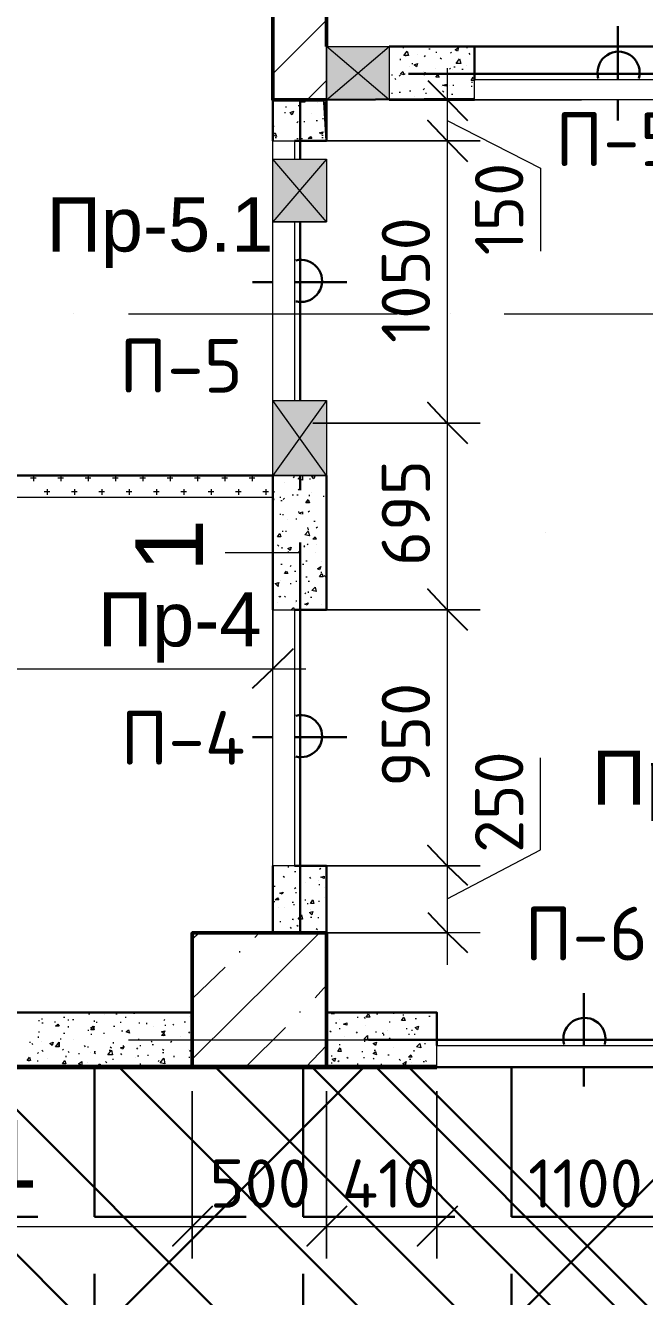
# Model space of a CAD drawing. Header units: millimetres. Extents: x -84737 to 172119, y -43083 to 59399.
# Drawn here: x 12924 to 15227, y 46224 to 50953 of the extents above; entities that cross this region are included whole.
import ezdxf

# ---------------------------------------------------------------- set-up
doc = ezdxf.new("R2010")
doc.units = ezdxf.units.MM
for name, color, linetype, lineweight in [('11) Плинтус ПЛ-2', 70, 'Continuous', 30), ('17) Краска СТ-3.1 стена', 6, 'Continuous', 60), ('19) Краска ПТ-5 потолок', 161, 'Continuous', 30), ('20) Шпакл. баз. фин Стена', 40, 'Continuous', 60), ('22) Шпакл. баз. фин. Потолок', 102, 'Continuous', 30), ('3) Плинутс ПЛ-1', 6, 'Continuous', 30), ('9) Плитка КР-2 600х600', 110, 'Continuous', 30)]:
    doc.layers.add(name, color=color, linetype=linetype, lineweight=lineweight)
for name, color, linetype in [('PDF _Двери', 7, 'Continuous'), ('PDF _Марки', 7, 'Continuous'), ('PDF _Несущие колонны', 7, 'Continuous'), ('PDF _Обобщенные модели', 7, 'Continuous'), ('PDF _Обозначения', 7, 'Continuous'), ('PDF _Окна', 7, 'Continuous'), ('PDF _Оси', 7, 'Continuous'), ('PDF _Перекрытия', 7, 'Continuous'), ('PDF _Размеры-100', 7, 'Continuous'), ('PDF _Стены', 7, 'Continuous'), ('PDF _Текст', 7, 'Continuous'), ('PDF _Элементы узлов', 7, 'Continuous')]:
    doc.layers.add(name, color=color, linetype=linetype)
doc.styles.add('PDF GOSTCommon', font='arial.ttf')
doc.styles.add('PDF ISOCPEUR', font='isocpeur.ttf')

msp = doc.modelspace()

# ---------------------------------------------------------------- hatches: boundary and pattern name
at = {"layer": '19) Краска ПТ-5 потолок'}
h = msp.add_hatch(dxfattribs=at)
h.set_pattern_fill('ANSI34', color=256, scale=80, angle=90)
h.paths.add_polyline_path([(22027.2, 47077.3), (10407.1, 47077.3), (10407.1, 45159.6), (12786.1, 45159.6), (12786.1, 44579.7), (22027.2, 44579.7)])
h.paths.add_polyline_path([(26785.3, 47077.3), (24503.6, 47077.3), (22027.2, 47077.3), (22027.2, 43580.7), (26785.3, 43580.7)])
h.paths.add_polyline_path([(34714, 47077.3), (26785.3, 47077.3), (26785.3, 44579.7), (34714, 44579.7)])
h.paths.add_polyline_path([(30256.5, 49778.1), (24503.6, 49778.1), (24503.6, 47077.3), (30256.5, 47077.3)])
h.paths.add_polyline_path([(44556.2, 47077.3), (39984.4, 47077.3), (34904.5, 47077.3), (34904.5, 44579.7), (44556.2, 44579.7)])
h.paths.add_polyline_path([(44556.2, 49096.5), (41457.5, 49096.5), (41457.5, 49778.1), (39984.4, 49778.1), (39984.4, 47077.3), (44556.2, 47077.3)])
at = {"layer": '22) Шпакл. баз. фин. Потолок'}
h = msp.add_hatch(dxfattribs=at)
h.set_pattern_fill('ANSI37', color=256, scale=333)
h.paths.add_polyline_path([(22027.2, 47077.3), (10407.1, 47077.3), (10407.1, 45159.6), (12786.1, 45159.6), (12786.1, 44579.7), (22027.2, 44579.7)])
h.paths.add_polyline_path([(26785.3, 47077.3), (24503.6, 47077.3), (22027.2, 47077.3), (22027.2, 43580.7), (26785.3, 43580.7)])
h.paths.add_polyline_path([(34714, 47077.3), (26785.3, 47077.3), (26785.3, 44579.7), (34714, 44579.7)])
h.paths.add_polyline_path([(30256.5, 49778.1), (24503.6, 49778.1), (24503.6, 47077.3), (30256.5, 47077.3)])
h.paths.add_polyline_path([(44556.2, 47077.3), (39984.4, 47077.3), (34904.5, 47077.3), (34904.5, 44579.7), (44556.2, 44579.7)])
h.paths.add_polyline_path([(44556.2, 49096.5), (41457.5, 49096.5), (41457.5, 49778.1), (39984.4, 49778.1), (39984.4, 47077.3), (44556.2, 47077.3)])
at = {"layer": '9) Плитка КР-2 600х600'}
h = msp.add_hatch(dxfattribs=at)
h.set_pattern_fill('ANGLE', color=256, scale=111)
h.set_pattern_definition([(0, (0, 0), (0, 775.335), [563.88, -211.455]), (90, (0, 0), (-775.335, 5e-14), [563.88, -211.455])])
h.paths.add_polyline_path([(22027.2, 47077.3), (10407.1, 47077.3), (10407.1, 45159.6), (12786.1, 45159.6), (12786.1, 44579.7), (22027.2, 44579.7)])
h.paths.add_polyline_path([(26785.3, 47077.3), (24503.6, 47077.3), (22027.2, 47077.3), (22027.2, 43580.7), (26785.3, 43580.7)])
h.paths.add_polyline_path([(34714, 47077.3), (26785.3, 47077.3), (26785.3, 44579.7), (34714, 44579.7)])
h.paths.add_polyline_path([(30256.5, 49778.1), (24503.6, 49778.1), (24503.6, 47077.3), (30256.5, 47077.3)])
h.paths.add_polyline_path([(44556.2, 47077.3), (39984.4, 47077.3), (34904.5, 47077.3), (34904.5, 44579.7), (44556.2, 44579.7)])
h.paths.add_polyline_path([(44556.2, 49096.5), (41457.5, 49096.5), (41457.5, 49778.1), (39984.4, 49778.1), (39984.4, 47077.3), (44556.2, 47077.3)])

# ---------------------------------------------------------------- linework, layer by layer
at = {"layer": '11) Плинтус ПЛ-2'}
for points in [[(13844.4, 49278.5), (10411.3, 49278.5), (10407.1, 54273.7), (10606, 54273.7), (10606, 54578.5)], [(13006.3, 54578.5), (13543.9, 54578.5), (13543.9, 54328.7), (13844.4, 54328.7), (13844.4, 50523.1)], [(14043.4, 50523.1), (14034.9, 50667)], [(14043.4, 50675.5), (14589.5, 50679.7)], [(14043.4, 48783.3), (14043.4, 49278.5)], [(14454, 47280.5), (14043.4, 47280.5), (14043.4, 47826.6)]]:
    msp.add_lwpolyline(points, dxfattribs=at)
at = {"layer": '17) Краска СТ-3.1 стена'}
msp.add_lwpolyline([(14454, 47077.3), (10407.1, 47077.3), (10407.1, 46709)], dxfattribs=at)
at = {"layer": '20) Шпакл. баз. фин Стена'}
msp.add_lwpolyline([(14454, 47077.3), (10407.1, 47077.3), (10407.1, 46709)], dxfattribs=at)
at = {"layer": '3) Плинутс ПЛ-1'}
msp.add_lwpolyline([(14454, 47077.3), (10407.1, 47077.3), (10407.1, 46709)], dxfattribs=at)
at = {"layer": '9) Плитка КР-2 600х600'}
msp.add_lwpolyline([(10407.1, 45159.6), (10407.1, 47077.3), (22027.2, 47077.3), (22027.2, 44579.7), (12786.1, 44579.7)], dxfattribs=at)
at = {"layer": 'PDF _Двери', "lineweight": 18}
for points in [[(14593.7, 50751.7), (15643.5, 50751.7), (15643.5, 50675.5), (14593.7, 50675.5)], [(13924.9, 48779), (13924.9, 47826.6), (13844.4, 47826.6), (13844.4, 48779)]]:
    msp.add_lwpolyline(points, close=True, dxfattribs=at)
for points in [[(13844.4, 50455.4), (13844.4, 50523.1), (13924.9, 50523.1), (13924.9, 50455.4)], [(13844.4, 49557.9), (13844.4, 50222.5)], [(13924.9, 50222.5), (13924.9, 49557.9)], [(15554.6, 47077.3), (14454, 47077.3), (14454, 47157.7), (15554.6, 47157.7)]]:
    msp.add_lwpolyline(points, dxfattribs=at)
at = {"layer": 'PDF _Марки', "lineweight": 9}
msp.add_lwpolyline([(13946, 48990.7), (13666.6, 48990.7)], dxfattribs=at)
at = {"layer": 'PDF _Несущие колонны', "lineweight": 50}
msp.add_lwpolyline([(14043.4, 50874.5), (14043.4, 51572.9), (13844.4, 51572.9), (13844.4, 50675.5), (14043.4, 50675.5)], dxfattribs=at)
at = {"layer": 'PDF _Несущие колонны', "lineweight": 9}
for points in [[(13844.4, 50772.9), (14043.4, 50971.8)], [(13971.4, 50675.5), (14043.4, 50747.5)], [(13543.9, 47555.6), (13569.3, 47576.8)], [(13543.9, 47106.9), (14018, 47576.8)], [(13776.7, 47559.9), (13793.6, 47576.8)], [(13721.7, 47504.8), (13721.7, 47509.1)], [(13543.9, 47331.3), (13666.6, 47449.8)], [(14001.1, 47335.5), (14043.4, 47382.1)], [(13946, 47280.5), (13946, 47284.7)], [(13742.8, 47077.3), (13891, 47225.4)], [(13967.2, 47077.3), (14043.4, 47157.7)]]:
    msp.add_lwpolyline(points, dxfattribs=at)
at = {"layer": 'PDF _Несущие колонны', "lineweight": 50}
msp.add_lwpolyline([(14043.4, 47077.3), (14043.4, 47576.8), (13543.9, 47576.8), (13543.9, 47077.3)], close=True, dxfattribs=at)
at = {"layer": 'PDF _Обобщенные модели', "lineweight": 30}
for points in [[(15127.1, 50751.7), (15127.1, 50950.6)], [(15901.8, 50772.9), (14348.2, 50772.9)], [(13946, 50675.5), (13946, 50455.4)], [(15127.1, 50599.3), (15127.1, 50675.5)], [(13946, 50222.5), (13946, 49557.9)], [(13844.4, 49998.2), (13768.2, 49998.2)], [(14119.6, 49998.2), (13924.9, 49998.2)], [(13946, 49278.5), (13946, 49223.5)], [(13946, 49028.8), (13946, 47576.8)], [(13844.4, 48304.9), (13768.2, 48304.9)], [(14119.6, 48304.9), (13924.9, 48304.9)], [(15000.1, 47157.7), (15000.1, 47352.4)], [(15554.6, 47178.9), (14200, 47178.9)], [(15000.1, 47005.3), (15000.1, 47077.3)]]:
    msp.add_lwpolyline(points, dxfattribs=at)
for points in [[(15205.2, 50755.9, 1.146938), (15051.5, 50777, 0.06844), (15054.4, 50755.9)], [(13929.8, 49926.3, 0.061028), (13948.7, 49924, 1.129988), (13929.8, 50078.3)], [(13929.8, 48233, 0.061028), (13948.7, 48230.7, 1.129988), (13929.8, 48385)], [(15078.2, 47161.8, 1.146938), (14924.5, 47182.9, 0.06844), (14927.4, 47161.8)]]:
    msp.add_lwpolyline(points, format="xyb", dxfattribs=at)
at = {"layer": 'PDF _Обозначения', "lineweight": 9}
msp.add_lwpolyline([(14856.2, 49066.9), (14856.2, 49066.9)], dxfattribs=at)
at = {"layer": 'PDF _Окна', "color": 8, "true_color": 0x808080, "transparency": 33554559}
for points in [[(14276.2, 50874.5), (14043.4, 50874.5), (14276.2, 50675.5)], [(14043.4, 50874.5), (14276.2, 50675.5), (14043.4, 50675.5)], [(13844.4, 50455.4), (13844.4, 50222.5), (14043.4, 50455.4)], [(13844.4, 50222.5), (14043.4, 50455.4), (14043.4, 50222.5)], [(13844.4, 49557.9), (13844.4, 49278.5), (14043.4, 49557.9)], [(13844.4, 49278.5), (14043.4, 49557.9), (14043.4, 49278.5)]]:
    msp.add_solid(points, dxfattribs=at)
at = {"layer": 'PDF _Оси', "lineweight": 9}
for points in [[(13103.6, 49879.7), (13103.6, 49879.7)], [(13306.8, 49879.7), (14305.8, 49879.7)], [(14504.8, 49879.7), (14504.8, 49879.7)], [(14703.8, 49879.7), (15707, 49879.7)], [(13103.6, 47178.9), (13103.6, 47178.9)], [(13306.8, 47178.9), (14305.8, 47178.9)], [(14504.8, 47178.9), (14504.8, 47178.9)], [(14703.8, 47178.9), (15707, 47178.9)]]:
    msp.add_lwpolyline(points, dxfattribs=at)
at = {"layer": 'PDF _Перекрытия', "lineweight": 30}
msp.add_lwpolyline([(14593.7, 50874.5), (15643.5, 50874.5)], dxfattribs=at)
at = {"layer": 'PDF _Размеры-100', "lineweight": 9}
for points in [[(14492.1, 50794), (14492.1, 50523.1), (14492.1, 49473.3), (14492.1, 48779), (14492.1, 47826.6), (13992.6, 47826.6), (14614.9, 47826.6), (13992.6, 47826.6), (14492.1, 47826.6), (14492.1, 47458.3)], [(14373.6, 50675.5), (14991.6, 50675.5), (14492.1, 50675.5)], [(14492.1, 50599.3), (14839.2, 50421.5), (14839.2, 50112.5)], [(10284.3, 48558.9), (10606, 48558.9), (10686.5, 48558.9), (10686.5, 49058.4), (10686.5, 48440.4), (10686.5, 49058.4), (10686.5, 48558.9), (13967.2, 48558.9)], [(13844.4, 48440.4), (13844.4, 49058.4), (13844.4, 48558.9)], [(14492.1, 47703.8), (14839.2, 47885.8), (14839.2, 48228.7)], [(14614.9, 47576.8), (13992.6, 47576.8), (14492.1, 47576.8)], [(10284.3, 46484.6), (13543.9, 46484.6), (14043.4, 46484.6), (14454, 46484.6), (15554.6, 46484.6), (15956.8, 46484.6), (16456.3, 46484.6), (18344.3, 46484.6), (19296.8, 46484.6), (19906.4, 46484.6), (20854.6, 46484.6), (21184.8, 46484.6), (22086.4, 46484.6), (23136.3, 46484.6), (23136.3, 46988.4), (23136.3, 46366.1), (23136.3, 46988.4), (23136.3, 46484.6), (24427.4, 46484.6)]]:
    msp.add_lwpolyline(points, dxfattribs=at)
at = {"layer": 'PDF _Размеры-100', "lineweight": 25}
for points in [[(14420.1, 50747.5), (14492.1, 50675.5), (14568.3, 50599.3)], [(13768.2, 48486.9), (13844.4, 48558.9), (13920.6, 48635.1)], [(14420.1, 47653), (14492.1, 47576.8), (14568.3, 47504.8)]]:
    msp.add_lwpolyline(points, dxfattribs=at)
for points in [[(14568.3, 50446.9), (14492.1, 50523.1), (14420.1, 50599.3), (14492.1, 50523.1)], [(14568.3, 49397.1), (14492.1, 49473.3), (14420.1, 49549.5), (14492.1, 49473.3)], [(14568.3, 48702.8), (14492.1, 48779), (14420.1, 48855.2), (14492.1, 48779)], [(14568.3, 47754.6), (14492.1, 47826.6), (14420.1, 47902.8), (14492.1, 47826.6)], [(13620.1, 46560.8), (13543.9, 46484.6), (13471.9, 46412.7), (13543.9, 46484.6)], [(14119.6, 46560.8), (14043.4, 46484.6), (13971.4, 46412.7), (14043.4, 46484.6)], [(14530.2, 46560.8), (14454, 46484.6), (14382, 46412.7), (14454, 46484.6)]]:
    msp.add_lwpolyline(points, close=True, dxfattribs=at)
at = {"layer": 'PDF _Размеры-100', "lineweight": 9}
for points in [[(14492.1, 50523.1), (13992.6, 50523.1), (14614.9, 50523.1), (13992.6, 50523.1)], [(14492.1, 49473.3), (13992.6, 49473.3), (14614.9, 49473.3), (13992.6, 49473.3)], [(14492.1, 48779), (13992.6, 48779), (14614.9, 48779), (13992.6, 48779)], [(13543.9, 46484.6), (13543.9, 46988.4), (13543.9, 46366.1), (13543.9, 46988.4)], [(14043.4, 46484.6), (14043.4, 46988.4), (14043.4, 46366.1), (14043.4, 46988.4)], [(14454, 46484.6), (14454, 46988.4), (14454, 46366.1), (14454, 46988.4)]]:
    msp.add_lwpolyline(points, close=True, dxfattribs=at)
at = {"layer": 'PDF _Стены', "lineweight": 30}
for points in [[(14593.7, 50751.7), (14593.7, 50874.5), (14276.2, 50874.5)], [(13924.9, 50523.1), (14043.4, 50523.1), (14043.4, 50675.5), (13844.4, 50675.5), (13844.4, 50523.1)], [(14276.2, 50675.5), (14593.7, 50675.5)], [(13844.4, 49278.5), (13844.4, 48779)], [(13924.9, 48779), (14043.4, 48779), (14043.4, 49278.5)], [(13844.4, 47826.6), (13844.4, 47576.8), (14043.4, 47576.8), (14043.4, 47826.6), (13924.9, 47826.6)], [(12075, 47077.3), (13543.9, 47077.3), (13543.9, 47280.5), (12075, 47280.5)], [(14454, 47157.7), (14454, 47280.5), (14043.4, 47280.5), (14043.4, 47077.3), (14454, 47077.3)]]:
    msp.add_lwpolyline(points, dxfattribs=at)
at = {"layer": 'PDF _Стены', "lineweight": 9}
for points in [[(14327, 50870.2), (14331.2, 50870.2)], [(14335.5, 50840.6), (14339.7, 50840.6)], [(14382, 50844.8), (14382, 50844.8)], [(14407.4, 50836.4), (14411.7, 50840.6)], [(14424.4, 50866), (14428.6, 50866)], [(14449.8, 50853.3), (14454, 50853.3)], [(14466.7, 50832.1), (14470.9, 50827.9)], [(14504.8, 50849.1), (14509, 50853.3)], [(14521.7, 50861.8), (14526, 50861.8)], [(14564.1, 50870.2), (14568.3, 50870.2)], [(14572.5, 50849.1), (14576.8, 50844.8)], [(14318.5, 50823.7), (14318.5, 50827.9)], [(14352.4, 50798.3), (14352.4, 50798.3)], [(14360.9, 50811), (14365.1, 50811)], [(14449.8, 50794), (14449.8, 50794)], [(14500.6, 50789.8), (14504.8, 50794)], [(14513.3, 50789.8), (14513.3, 50789.8)], [(14517.5, 50798.3), (14521.7, 50798.3)], [(14547.1, 50789.8), (14551.4, 50789.8)], [(14564.1, 50802.5), (14564.1, 50802.5)], [(14284.7, 50768.6), (14288.9, 50768.6)], [(14297.4, 50755.9), (14301.6, 50751.7)], [(14314.3, 50764.4), (14318.5, 50768.6)], [(14331.2, 50772.9), (14335.5, 50772.9)], [(14403.2, 50781.3), (14403.2, 50781.3)], [(14403.2, 50772.9), (14407.4, 50768.6)], [(14407.4, 50777.1), (14411.7, 50777.1)], [(14585.2, 50739), (14585.2, 50743.2)], [(14593.7, 50743.2), (14593.7, 50743.2)], [(14284.7, 50700.9), (14288.9, 50700.9)], [(14314.3, 50705.1), (14314.3, 50705.1)], [(14314.3, 50705.1), (14318.5, 50705.1)], [(14352.4, 50709.4), (14356.6, 50709.4)], [(14403.2, 50713.6), (14407.4, 50717.8)], [(14411.7, 50700.9), (14415.9, 50700.9)], [(14470.9, 50726.3), (14470.9, 50726.3)], [(14475.2, 50709.4), (14479.4, 50705.1)], [(14500.6, 50730.5), (14500.6, 50730.5)], [(14509, 50696.7), (14513.3, 50696.7)], [(14513.3, 50730.5), (14517.5, 50730.5)], [(14581, 50726.3), (14585.2, 50726.3)], [(13891, 50650.1), (13895.2, 50650.1)], [(13937.6, 50654.3), (13941.8, 50654.3)], [(13958.7, 50675.5), (13963, 50667), (13950.3, 50667), (13954.5, 50675.5)], [(14009.5, 50667), (14009.5, 50667)], [(14030.7, 50667), (14034.9, 50667)], [(14327, 50675.5), (14335.5, 50675.5)], [(14335.5, 50675.5), (14335.5, 50675.5)], [(14352.4, 50679.7), (14356.6, 50679.7)], [(14369.3, 50688.2), (14369.3, 50688.2)], [(14449.8, 50675.5), (14454, 50675.5)], [(14589.5, 50679.7), (14593.7, 50684)], [(13886.8, 50628.9), (13891, 50628.9)], [(13933.3, 50590.8), (13937.6, 50595.1)], [(13941.8, 50616.2), (13946, 50616.2)], [(13958.7, 50595.1), (13963, 50595.1)], [(13988.4, 50624.7), (13988.4, 50624.7)], [(14005.3, 50599.3), (14009.5, 50599.3)], [(14030.7, 50603.5), (14030.7, 50607.8)], [(13844.4, 50578.1), (13848.7, 50578.1)], [(13852.9, 50535.8), (13857.1, 50535.8)], [(13933.3, 50531.6), (13937.6, 50531.6)], [(13950.3, 50531.6), (13954.5, 50531.6)], [(13958.7, 50527.3), (13958.7, 50527.3)], [(14026.5, 50544.3), (14030.7, 50544.3)], [(14026.5, 50535.8), (14030.7, 50535.8)], [(14039.2, 50527.3), (14043.4, 50523.1)], [(12955.5, 49257.4), (12955.5, 49278.5)], [(13057.1, 49257.4), (13057.1, 49278.5)], [(13158.6, 49257.4), (13158.6, 49278.5)], [(13260.2, 49257.4), (13260.2, 49278.5)], [(13361.8, 49257.4), (13361.8, 49278.5)], [(13463.4, 49257.4), (13463.4, 49278.5)], [(13565, 49257.4), (13565, 49278.5)], [(13666.6, 49257.4), (13666.6, 49278.5)], [(13768.2, 49257.4), (13768.2, 49278.5)], [(13920.6, 49270.1), (13924.9, 49274.3)], [(13954.5, 49278.5), (13954.5, 49261.6), (13937.6, 49265.8), (13950.3, 49278.5)], [(13967.2, 49278.5), (13967.2, 49278.5)], [(12942.8, 49270.1), (12963.9, 49270.1)], [(13006.3, 49206.6), (13006.3, 49227.7)], [(13044.4, 49270.1), (13065.5, 49270.1)], [(13107.9, 49206.6), (13107.9, 49227.7)], [(13145.9, 49270.1), (13167.1, 49270.1)], [(13209.4, 49206.6), (13209.4, 49227.7)], [(13247.5, 49270.1), (13268.7, 49270.1)], [(13311, 49206.6), (13311, 49227.7)], [(13349.1, 49270.1), (13370.3, 49270.1)], [(13412.6, 49206.6), (13412.6, 49227.7)], [(13450.7, 49270.1), (13471.9, 49270.1)], [(13514.2, 49206.6), (13514.2, 49227.7)], [(13552.3, 49270.1), (13573.5, 49270.1)], [(13615.8, 49206.6), (13615.8, 49227.7)], [(13653.9, 49270.1), (13675.1, 49270.1)], [(13717.4, 49206.6), (13717.4, 49227.7)], [(13755.5, 49270.1), (13776.7, 49270.1)], [(13819, 49206.6), (13819, 49227.7)], [(13886.8, 49253.1), (13886.8, 49253.1)], [(13937.6, 49227.7), (13941.8, 49223.5)], [(13979.9, 49265.8), (13984.1, 49265.8)], [(14043.4, 49244.7), (14043.4, 49244.7)], [(12993.6, 49219.3), (13014.7, 49219.3)], [(13095.2, 49219.3), (13116.3, 49219.3)], [(13196.7, 49219.3), (13217.9, 49219.3)], [(13298.3, 49219.3), (13319.5, 49219.3)], [(13399.9, 49219.3), (13421.1, 49219.3)], [(13501.5, 49219.3), (13522.7, 49219.3)], [(13603.1, 49219.3), (13624.3, 49219.3)], [(13704.7, 49219.3), (13725.9, 49219.3)], [(13806.3, 49219.3), (13827.5, 49219.3)], [(13844.4, 49219.3), (13848.7, 49219.3), (13844.4, 49210.8)], [(13844.4, 49198.1), (13844.4, 49198.1)], [(13844.4, 49189.6), (13848.7, 49189.6), (13844.4, 49198.1)], [(13869.8, 49198.1), (13874.1, 49198.1)], [(13874.1, 49185.4), (13878.3, 49185.4)], [(13882.5, 49189.6), (13886.8, 49193.9)], [(13916.4, 49206.6), (13920.6, 49206.6)], [(13933.3, 49206.6), (13937.6, 49206.6)], [(13971.4, 49181.2), (13975.7, 49181.2)], [(13979.9, 49202.3), (13979.9, 49206.6)], [(13988.4, 49215), (13988.4, 49215)], [(14030.7, 49202.3), (14034.9, 49202.3)], [(13869.8, 49134.6), (13874.1, 49134.6)], [(13882.5, 49130.4), (13882.5, 49134.6)], [(13937.6, 49143.1), (13941.8, 49143.1)], [(13950.3, 49134.6), (13941.8, 49138.8), (13954.5, 49143.1), (13954.5, 49134.6)], [(13975.7, 49143.1), (13979.9, 49147.3)], [(14039.2, 49134.6), (14039.2, 49134.6)], [(13899.5, 49113.4), (13899.5, 49113.4)], [(13929.1, 49117.7), (13933.3, 49117.7)], [(13971.4, 49083.8), (13975.7, 49083.8)], [(13996.8, 49109.2), (14001.1, 49109.2)], [(14005.3, 49083.8), (14009.5, 49088)], [(13869.8, 49058.4), (13869.8, 49058.4)], [(13878.3, 49071.1), (13882.5, 49071.1)], [(13891, 49071.1), (13895.2, 49071.1)], [(13975.7, 49079.6), (13975.7, 49075.3)], [(13844.4, 48999.1), (13844.4, 48999.1)], [(13861.4, 49020.3), (13865.6, 49016.1)], [(13878.3, 49007.6), (13878.3, 49011.8)], [(13899.5, 48994.9), (13903.7, 48994.9)], [(13937.6, 48994.9), (13941.8, 48994.9)], [(13958.7, 49011.8), (13963, 49016.1), (13958.7, 49016.1)], [(13971.4, 49020.3), (13975.7, 49024.5)], [(14001.1, 48990.7), (14001.1, 48990.7)], [(14005.3, 49020.3), (14005.3, 49020.3)], [(14043.4, 49016.1), (14043.4, 49011.8)], [(13874.1, 48948.3), (13878.3, 48948.3)], [(13907.9, 48939.9), (13912.2, 48944.1)], [(13954.5, 48948.3), (13958.7, 48948.3)], [(13967.2, 48961), (13971.4, 48961)], [(14026.5, 48956.8), (14026.5, 48956.8)], [(13924.9, 48923), (13929.1, 48923)], [(13967.2, 48901.8), (13971.4, 48901.8)], [(14022.2, 48918.7), (14026.5, 48918.7)], [(14034.9, 48906), (14039.2, 48901.8)], [(13861.4, 48867.9), (13865.6, 48867.9)], [(13874.1, 48889.1), (13874.1, 48889.1)], [(13907.9, 48876.4), (13912.2, 48876.4)], [(13929.1, 48884.9), (13933.3, 48884.9)], [(13975.7, 48884.9), (13979.9, 48884.9)], [(13975.7, 48846.8), (13975.7, 48842.5)], [(13861.4, 48804.4), (13861.4, 48804.4)], [(13865.6, 48829.8), (13869.8, 48825.6), (13874.1, 48829.8)], [(13886.8, 48829.8), (13891, 48825.6)], [(13929.1, 48812.9), (13933.3, 48812.9)], [(13929.1, 48804.4), (13929.1, 48804.4)], [(13963, 48838.3), (13967.2, 48842.5)], [(13984.1, 48825.6), (13988.4, 48825.6)], [(14026.5, 48800.2), (14026.5, 48800.2)], [(14043.4, 48825.6), (14043.4, 48829.8)], [(13912.2, 48779), (13920.6, 48787.5), (13924.9, 48779)], [(13963, 48779), (13963, 48779)], [(14043.4, 48783.3), (14043.4, 48783.3)], [(13899.5, 47822.3), (13903.7, 47822.3)], [(13924.9, 47805.4), (13929.1, 47805.4)], [(13971.4, 47822.3), (13971.4, 47826.6), (13958.7, 47826.6), (13963, 47826.6)], [(14018, 47813.9), (14022.2, 47818.1)], [(13882.5, 47788.5), (13886.8, 47784.2)], [(13967.2, 47763.1), (13967.2, 47763.1)], [(13979.9, 47784.2), (13984.1, 47780)], [(14013.8, 47771.5), (14013.8, 47771.5)], [(14018, 47754.6), (14018, 47758.8)], [(13848.7, 47750.4), (13852.9, 47750.4)], [(13924.9, 47741.9), (13929.1, 47746.1)], [(13929.1, 47729.2), (13929.1, 47725)], [(14034.9, 47746.1), (14034.9, 47746.1)], [(13848.7, 47695.3), (13848.7, 47691.1)], [(13865.6, 47669.9), (13865.6, 47669.9)], [(13886.8, 47669.9), (13886.8, 47669.9)], [(13916.4, 47691.1), (13920.6, 47691.1)], [(13920.6, 47682.6), (13924.9, 47682.6)], [(13946, 47691.1), (13946, 47686.9)], [(13963, 47699.6), (13967.2, 47699.6)], [(13971.4, 47686.9), (13975.7, 47686.9)], [(13984.1, 47665.7), (13984.1, 47665.7)], [(14013.8, 47695.3), (14018, 47695.3)], [(14034.9, 47708), (14034.9, 47708)], [(14043.4, 47686.9), (14043.4, 47682.6)], [(13869.8, 47619.1), (13874.1, 47619.1)], [(13916.4, 47627.6), (13920.6, 47627.6)], [(13920.6, 47623.4), (13920.6, 47623.4)], [(13984.1, 47636.1), (13988.4, 47636.1)], [(14013.8, 47631.8), (14013.8, 47636.1)], [(14039.2, 47623.4), (14043.4, 47623.4)], [(13907.9, 47598), (13912.2, 47593.7)], [(13933.3, 47606.4), (13937.6, 47602.2)], [(14005.3, 47593.7), (14009.5, 47589.5)], [(12972.4, 47250.8), (12976.6, 47250.8)], [(12985.1, 47259.3), (12985.1, 47255.1)], [(12985.1, 47242.4), (12989.3, 47242.4)], [(13031.7, 47246.6), (13035.9, 47246.6)], [(13065.5, 47263.5), (13069.8, 47263.5)], [(13082.5, 47255.1), (13082.5, 47250.8)], [(13099.4, 47255.1), (13103.6, 47255.1)], [(13158.6, 47276.2), (13162.9, 47276.2)], [(13179.8, 47250.8), (13179.8, 47246.6)], [(13188.3, 47246.6), (13188.3, 47242.4)], [(13217.9, 47272), (13217.9, 47272)], [(13260.2, 47276.2), (13264.5, 47276.2)], [(13277.2, 47246.6), (13277.2, 47242.4)], [(13294.1, 47263.5), (13298.3, 47263.5)], [(13344.9, 47242.4), (13349.1, 47242.4)], [(13374.5, 47242.4), (13374.5, 47238.1)], [(13438, 47250.8), (13442.3, 47255.1)], [(13471.9, 47238.1), (13476.1, 47233.9)], [(13514.2, 47246.6), (13518.5, 47246.6)], [(13535.4, 47267.8), (13535.4, 47267.8)], [(14043.4, 47250.8), (14043.4, 47250.8)], [(14068.8, 47280.5), (14073, 47276.2), (14060.3, 47276.2), (14064.6, 47280.5)], [(14077.3, 47242.4), (14081.5, 47242.4)], [(14090, 47255.1), (14090, 47255.1)], [(14157.7, 47263.5), (14161.9, 47263.5)], [(14183.1, 47263.5), (14187.3, 47259.3)], [(14229.6, 47276.2), (14233.9, 47276.2)], [(14276.2, 47246.6), (14280.4, 47246.6)], [(14293.1, 47280.5), (14293.1, 47276.2)], [(14327, 47272), (14331.2, 47272)], [(14373.6, 47259.3), (14377.8, 47259.3)], [(14424.4, 47267.8), (14428.6, 47267.8)], [(14454, 47242.4), (14454, 47242.4)], [(14454, 47242.4), (14454, 47242.4)], [(14454, 47238.1), (14454, 47238.1)], [(12972.4, 47208.5), (12976.6, 47208.5)], [(12972.4, 47187.3), (12972.4, 47191.6)], [(13065.5, 47204.3), (13069.8, 47204.3)], [(13082.5, 47229.7), (13082.5, 47225.4)], [(13158.6, 47212.7), (13158.6, 47217)], [(13167.1, 47200), (13171.3, 47200)], [(13213.7, 47204.3), (13217.9, 47204.3)], [(13251.8, 47229.7), (13256, 47229.7)], [(13281.4, 47212.7), (13285.6, 47212.7)], [(13399.9, 47229.7), (13399.9, 47229.7)], [(13438, 47191.6), (13438, 47191.6)], [(13442.3, 47233.9), (13446.5, 47233.9)], [(13501.5, 47191.6), (13501.5, 47191.6)], [(13531.2, 47204.3), (13535.4, 47208.5)], [(14056.1, 47212.7), (14060.3, 47208.5)], [(14090, 47221.2), (14094.2, 47221.2)], [(14111.1, 47191.6), (14111.1, 47191.6)], [(14153.4, 47208.5), (14157.7, 47204.3)], [(14187.3, 47233.9), (14187.3, 47233.9)], [(14225.4, 47208.5), (14229.6, 47208.5)], [(14250.8, 47204.3), (14255, 47204.3)], [(14255, 47200), (14255, 47195.8)], [(14272, 47212.7), (14272, 47212.7)], [(14339.7, 47221.2), (14343.9, 47221.2)], [(14348.2, 47200), (14352.4, 47200)], [(14360.9, 47217), (14360.9, 47212.7)], [(14369.3, 47200), (14373.6, 47200)], [(14449.8, 47195.8), (14449.8, 47195.8)], [(12938.5, 47170.4), (12942.8, 47170.4)], [(12947, 47166.2), (12951.2, 47161.9)], [(12985.1, 47174.6), (12985.1, 47174.6)], [(13044.4, 47161.9), (13048.6, 47157.7)], [(13052.8, 47183.1), (13057.1, 47183.1)], [(13061.3, 47140.8), (13065.5, 47145)], [(13141.7, 47157.7), (13145.9, 47153.5)], [(13154.4, 47153.5), (13158.6, 47153.5)], [(13239.1, 47153.5), (13243.3, 47149.2)], [(13251.8, 47166.2), (13251.8, 47170.4)], [(13285.6, 47157.7), (13289.9, 47153.5)], [(13336.4, 47149.2), (13340.7, 47145)], [(13344.9, 47178.9), (13344.9, 47183.1)], [(13349.1, 47157.7), (13353.4, 47157.7)], [(13391.5, 47174.6), (13395.7, 47170.4)], [(13395.7, 47161.9), (13399.9, 47161.9)], [(13433.8, 47145), (13438, 47140.8)], [(13463.4, 47170.4), (13467.7, 47174.6)], [(13531.2, 47145), (13531.2, 47145)], [(13543.9, 47153.5), (13543.9, 47149.2)], [(14090, 47161.9), (14094.2, 47161.9)], [(14145, 47178.9), (14149.2, 47178.9)], [(14183.1, 47174.6), (14187.3, 47174.6)], [(14276.2, 47183.1), (14280.4, 47187.3)], [(14293.1, 47149.2), (14293.1, 47149.2)], [(14407.4, 47166.2), (14411.7, 47166.2)], [(14454, 47170.4), (14454, 47170.4)], [(12934.3, 47102.7), (12938.5, 47102.7)], [(12968.2, 47128.1), (12972.4, 47132.3)], [(12968.2, 47102.7), (12968.2, 47098.4)], [(12985.1, 47140.8), (12989.3, 47136.5)], [(13006.3, 47111.1), (13006.3, 47111.1)], [(13074, 47119.6), (13074, 47115.4)], [(13082.5, 47136.5), (13086.7, 47132.3)], [(13120.6, 47128.1), (13124.8, 47128.1)], [(13167.1, 47132.3), (13167.1, 47132.3)], [(13179.8, 47136.5), (13184, 47136.5)], [(13179.8, 47132.3), (13184, 47128.1)], [(13222.1, 47098.4), (13226.4, 47094.2)], [(13234.8, 47140.8), (13239.1, 47140.8)], [(13247.5, 47106.9), (13251.8, 47106.9)], [(13277.2, 47128.1), (13281.4, 47123.8)], [(13332.2, 47115.4), (13332.2, 47115.4)], [(13340.7, 47119.6), (13344.9, 47119.6)], [(13378.8, 47123.8), (13378.8, 47119.6)], [(13416.9, 47098.4), (13421.1, 47102.7)], [(13433.8, 47132.3), (13438, 47132.3)], [(13438, 47132.3), (13438, 47132.3)], [(13476.1, 47119.6), (13476.1, 47115.4)], [(13531.2, 47115.4), (13535.4, 47115.4)], [(13535.4, 47140.8), (13535.4, 47136.5)], [(13543.9, 47132.3), (13539.6, 47136.5), (13543.9, 47136.5)], [(14060.3, 47119.6), (14064.6, 47119.6)], [(14085.7, 47098.4), (14090, 47102.7)], [(14119.6, 47115.4), (14123.8, 47111.1)], [(14174.6, 47136.5), (14178.8, 47136.5)], [(14183.1, 47111.1), (14183.1, 47115.4)], [(14216.9, 47111.1), (14221.2, 47106.9)], [(14221.2, 47140.8), (14225.4, 47140.8)], [(14272, 47123.8), (14276.2, 47123.8)], [(14314.3, 47106.9), (14318.5, 47102.7)], [(14352.4, 47106.9), (14356.6, 47106.9)], [(14369.3, 47136.5), (14369.3, 47140.8)], [(14403.2, 47098.4), (14407.4, 47098.4)], [(14411.7, 47102.7), (14415.9, 47098.4)], [(13061.3, 47081.5), (13061.3, 47081.5)], [(13116.3, 47077.3), (13116.3, 47077.3)], [(13154.4, 47094.2), (13154.4, 47094.2)], [(13302.6, 47085.7), (13306.8, 47085.7)], [(13349.1, 47090), (13353.4, 47090)], [(13391.5, 47077.3), (13395.7, 47081.5), (13395.7, 47077.3)], [(13526.9, 47081.5), (13531.2, 47085.7)], [(14060.3, 47094.2), (14064.6, 47094.2)], [(14157.7, 47090), (14161.9, 47090)], [(14246.6, 47090), (14246.6, 47085.7)], [(14255, 47085.7), (14259.3, 47085.7)], [(14352.4, 47081.5), (14356.6, 47081.5)], [(14360.9, 47094.2), (14360.9, 47094.2)]]:
    msp.add_lwpolyline(points, dxfattribs=at)
for points in [[(14348.2, 50840.6), (14331.2, 50840.6), (14343.9, 50857.5)], [(14534.4, 50870.2), (14530.2, 50857.5), (14521.7, 50861.8)], [(14382, 50811), (14377.8, 50798.3), (14369.3, 50806.7)], [(14542.9, 50811), (14526, 50811), (14538.7, 50827.9)], [(14327, 50781.3), (14331.2, 50768.6), (14318.5, 50772.9)], [(14458.2, 50768.6), (14462.5, 50760.2), (14449.8, 50760.2)], [(14589.5, 50760.2), (14593.7, 50747.5), (14581, 50747.5)], [(14492.1, 50734.8), (14487.9, 50726.3), (14475.2, 50730.5)], [(13920.6, 50633.2), (13916.4, 50620.5), (13907.9, 50628.9)], [(13852.9, 50552.7), (13857.1, 50540), (13844.4, 50544.3)], [(14030.7, 50557), (14026.5, 50548.5), (14018, 50552.7)], [(13984.1, 50540), (13988.4, 50531.6), (13975.7, 50531.6)], [(14001.1, 49278.5), (13996.8, 49265.8), (13988.4, 49274.3)], [(13975.7, 49189.6), (13979.9, 49176.9), (13967.2, 49176.9)], [(13869.8, 49062.6), (13874.1, 49049.9), (13861.4, 49049.9)], [(13979.9, 49054.2), (13963, 49058.4), (13975.7, 49071.1)], [(14001.1, 49049.9), (14005.3, 49041.5), (13992.6, 49041.5)], [(13912.2, 49011.8), (13907.9, 48999.1), (13899.5, 49007.6)], [(14022.2, 48939.9), (14018, 48927.2), (14009.5, 48931.4)], [(13895.2, 48923), (13899.5, 48914.5), (13886.8, 48914.5)], [(14026.5, 48914.5), (14030.7, 48901.8), (14018, 48901.8)], [(13865.6, 48880.6), (13861.4, 48867.9), (13852.9, 48876.4)], [(14005.3, 48846.8), (13988.4, 48851), (14001.1, 48863.7)], [(13975.7, 48804.4), (13971.4, 48796), (13963, 48800.2)], [(14034.9, 47788.5), (14034.9, 47780), (14022.2, 47784.2)], [(13882.5, 47729.2), (13878.3, 47720.7), (13869.8, 47725)], [(13861.4, 47708), (13865.6, 47699.6), (13852.9, 47699.6)], [(13992.6, 47699.6), (13996.8, 47686.9), (13984.1, 47686.9)], [(13954.5, 47627.6), (13937.6, 47627.6), (13950.3, 47644.5)], [(13992.6, 47657.2), (13988.4, 47644.5), (13979.9, 47653)], [(13044.4, 47238.1), (13048.6, 47229.7), (13035.9, 47229.7)], [(13328, 47280.5), (13328, 47276.2)], [(14119.6, 47242.4), (14119.6, 47233.9), (14106.9, 47238.1)], [(14200, 47276.2), (14204.2, 47263.5), (14191.5, 47263.5)], [(14331.2, 47263.5), (14335.5, 47250.8), (14322.8, 47250.8)], [(13175.6, 47229.7), (13179.8, 47217), (13167.1, 47217)], [(13179.8, 47229.7), (13175.6, 47217), (13167.1, 47225.4)], [(13306.8, 47217), (13311, 47204.3), (13298.3, 47208.5)], [(13442.3, 47212.7), (13438, 47204.3), (13429.6, 47208.5)], [(13438, 47204.3), (13442.3, 47195.8), (13429.6, 47195.8)], [(14195.8, 47178.9), (14183.1, 47183.1), (14195.8, 47195.8)], [(14386.3, 47229.7), (14382, 47217), (14373.6, 47225.4)], [(13027.4, 47170.4), (13023.2, 47157.7), (13014.7, 47166.2)], [(13048.6, 47153.5), (13035.9, 47153.5), (13048.6, 47170.4)], [(13289.9, 47153.5), (13285.6, 47145), (13277.2, 47149.2)], [(14094.2, 47149.2), (14098.4, 47136.5), (14085.7, 47136.5)], [(14229.6, 47170.4), (14225.4, 47157.7), (14216.9, 47166.2)], [(14394.7, 47149.2), (14377.8, 47153.5), (14390.5, 47166.2)], [(12938.5, 47115.4), (12942.8, 47102.7), (12930.1, 47102.7)], [(13069.8, 47102.7), (13074, 47090), (13061.3, 47090)], [(13133.2, 47098.4), (13133.2, 47085.7), (13120.6, 47090)], [(13247.5, 47123.8), (13230.6, 47123.8), (13243.3, 47140.8)], [(13442.3, 47090), (13425.3, 47094.2), (13438, 47111.1)], [(14077.3, 47111.1), (14073, 47098.4), (14064.6, 47106.9)], [(14225.4, 47136.5), (14229.6, 47123.8), (14216.9, 47128.1)], [(14339.7, 47098.4), (14335.5, 47085.7), (14327, 47090)], [(14356.6, 47123.8), (14360.9, 47115.4), (14348.2, 47115.4)], [(13201, 47090), (13205.2, 47081.5), (13192.5, 47081.5)], [(13332.2, 47081.5), (13332.2, 47077.3)]]:
    msp.add_lwpolyline(points, close=True, dxfattribs=at)
at = {"layer": 'PDF _Стены', "lineweight": 18}
for points in [[(13844.4, 49278.5), (10407.1, 49278.5)], [(10407.1, 49198.1), (13844.4, 49198.1)]]:
    msp.add_lwpolyline(points, dxfattribs=at)
at = {"layer": 'PDF _Элементы узлов', "lineweight": 9}
for points in [[(14043.4, 50675.5), (14043.4, 50874.5), (14276.2, 50874.5), (14276.2, 50675.5), (14043.4, 50874.5), (14043.4, 50675.5), (14276.2, 50874.5), (14276.2, 50675.5)], [(14043.4, 50222.5), (13844.4, 50222.5), (13844.4, 50455.4), (14043.4, 50455.4), (13844.4, 50222.5), (14043.4, 50222.5), (13844.4, 50455.4), (14043.4, 50455.4)], [(14043.4, 49278.5), (13844.4, 49278.5), (13844.4, 49557.9), (14043.4, 49557.9), (13844.4, 49278.5), (14043.4, 49278.5), (13844.4, 49557.9), (14043.4, 49557.9)]]:
    msp.add_lwpolyline(points, close=True, dxfattribs=at)

# ---------------------------------------------------------------- texts
at = {"layer": 'PDF _Текст', "attachment_point": 4}
for s, insert, char_height, style in [('П-5', (14894.9, 50529.3), 200, 'PDF ISOCPEUR'), ('Пр-5.1', (13002.5, 50182), 201.27, 'PDF GOSTCommon'), ('П-5', (13273.5, 49686.9), 200, 'PDF ISOCPEUR'), ('Пр-4', (13193, 48713.1), 201.27, 'PDF GOSTCommon'), ('П-4', (13277.7, 48302.6), 200, 'PDF ISOCPEUR'), ('Пр-6', (15030.3, 48124.6), 201.27, 'PDF GOSTCommon'), ('П-6', (14780.6, 47574.4), 200, 'PDF ISOCPEUR'), ('1', (12773.9, 46755.1), 251.6, 'PDF GOSTCommon'), ('500 410', (13607.9, 46644.8), 180, 'PDF ISOCPEUR'), ('1100', (14793.3, 46644.8), 180, 'PDF ISOCPEUR')]:
    msp.add_mtext(s, dxfattribs=dict(at, insert=insert, char_height=char_height, style=style))
at = {"layer": 'PDF _Текст', "attachment_point": 4, "rotation": 90}
for s, insert, char_height, style in [('150', (14685.8, 50097.6), 180, 'PDF ISOCPEUR'), ('1050', (14338.7, 49771.6), 180, 'PDF ISOCPEUR'), ('695', (14338.7, 48941.9), 180, 'PDF ISOCPEUR'), ('1', (13457.9, 48920.7), 251.6, 'PDF GOSTCommon'), ('950', (14338.7, 48120.6), 180, 'PDF ISOCPEUR'), ('250', (14685.8, 47875.1), 180, 'PDF ISOCPEUR')]:
    msp.add_mtext(s, dxfattribs=dict(at, insert=insert, char_height=char_height, style=style))

doc.saveas('drawing.dxf')
